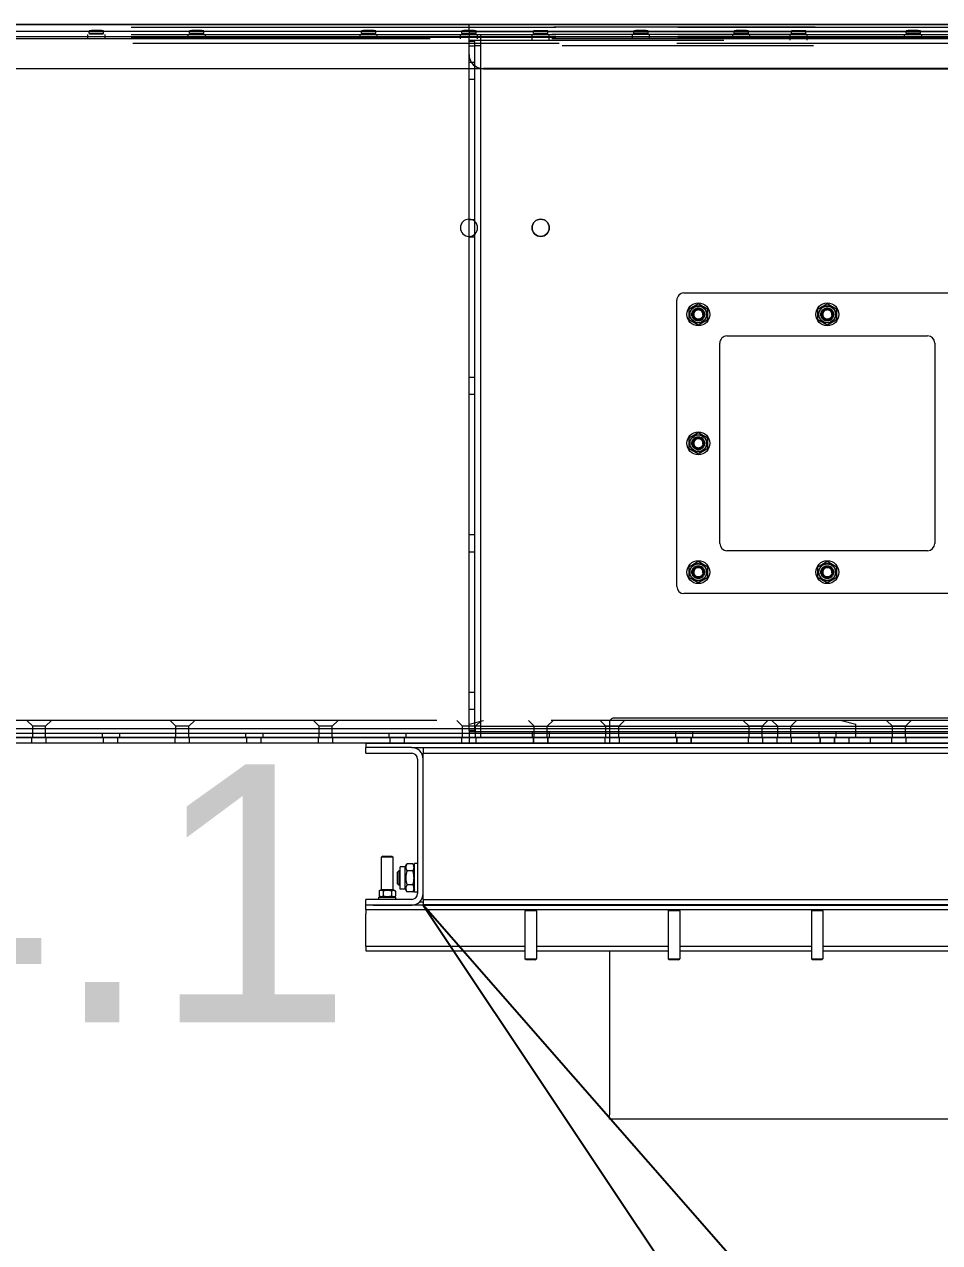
# Model space of a CAD drawing. Header units: millimetres. Extents: x 3220 to 226993, y 817 to 176024.
# Drawn here: x 88820 to 89458, y 42592 to 43443 of the extents above; entities that cross this region are included whole.
import ezdxf

# ---------------------------------------------------------------- set-up
doc = ezdxf.new("R2010")
doc.units = ezdxf.units.MM
doc.linetypes.add('DASHED', pattern=[15, 7, -8])
doc.layers.add('Gewinde(DIN)', color=160, linetype='Continuous', lineweight=25)
doc.layers.add('Repère', color=76, linetype='Continuous')
for name, color, linetype, lineweight, true_color in [('Sichtbare Kanten(DIN)', 7, 'Continuous', 50, 0x3f3f3f), ('Sichtbare tangentiale Kanten(DIN)', 7, 'Continuous', 50, 0x3f3f3f), ('Verdeckte Kanten(DIN)', 7, 'DASHED', 35, 0x3f3f3f), ('Verdeckte tangentiale Kanten(DIN)', 7, 'DASHED', 35, 0x3f3f3f)]:
    doc.layers.add(name, color=color, linetype=linetype, lineweight=lineweight, true_color=true_color)
doc.styles.get("Standard").update_dxf_attribs({"font": 'arial.ttf'})

# ---------------------------------------------------------------- blocks, each defined once
blk = doc.blocks.new('TKF 300 Motor F')
at = {"layer": 'Gewinde(DIN)', "color": 5, "lineweight": 0}
for centre in [(-590.01, 63), (-500.01, 63), (-590.01, -27), (-590.01, -117), (-500.01, -117)]:
    blk.add_arc(centre, 3.26, 350, 260, dxfattribs=at)
at = {"layer": 'Sichtbare Kanten(DIN)', "color": 5, "lineweight": 0}
for p, q in [((-750.01, 260.5), (-750.01, 265.54)), ((-750.01, 265.54), (-750.01, 265.54)), ((272.99, 265.54), (-750.01, 265.54)), ((-750.01, 260.5), (-750.01, 256.85)), ((-750.01, 244.58), (-750.01, 256.85)), ((-750.01, 244.58), (-750.01, 244.4)), ((-750.01, -227.5), (-750.01, 244.4)), ((-746.01, -227.5), (-746.01, 236.43)), ((244.99, 234.62), (-740.01, 234.62)), ((-740.01, 234.44), (244.99, 234.44)), ((-600.01, 78), (-400.01, 78)), ((-605.01, -127), (-605.01, 73)), ((-575.01, -97), (-575.01, 43)), ((-570.01, 48), (-430.01, 48)), ((-425.01, 43), (-425.01, -97)), ((-430.01, -102), (-570.01, -102)), ((-400.01, -132), (-600.01, -132)), ((-746.01, -227.5), (-750.01, -227.5)), ((-750.01, -227.5), (-750.01, -228.5)), ((-750.01, -228.5), (-750.01, -232.5)), ((249.99, -228.5), (-750.01, -228.5)), ((-742.01, -224.5), (-746.01, -224.5)), ((-742.01, -224.5), (-742.01, -228.5)), ((249.99, -232.5), (-750.01, -232.5)), ((-750.01, -232.5), (-750.01, -236.5)), ((249.99, -232.5), (-750.01, -232.5)), ((-750.01, -236.5), (249.99, -236.5))]:
    blk.add_line(p, q, dxfattribs=at)
for centre, radius in [((-700.01, 123.5), 6), ((-590.01, 63), 8), ((-590.01, 63), 5.8), ((-500.01, 63), 8), ((-500.01, 63), 5.8), ((-590.01, 63), 4), ((-590.01, 63), 4), ((-590.01, 63), 3.5), ((-500.01, 63), 4), ((-500.01, 63), 4), ((-500.01, 63), 3.5), ((-590.01, -27), 8), ((-590.01, -27), 5.8), ((-590.01, -27), 4), ((-590.01, -27), 4), ((-590.01, -27), 3.5), ((-590.01, -117), 8), ((-500.01, -117), 8), ((-590.01, -117), 5.8), ((-590.01, -117), 4), ((-590.01, -117), 4), ((-590.01, -117), 3.5), ((-500.01, -117), 5.8), ((-500.01, -117), 4), ((-500.01, -117), 4), ((-500.01, -117), 3.5)]:
    blk.add_circle(centre, radius, dxfattribs=at)
for centre, start, end in [((-600.01, 73), 90, 180), ((-570.01, 43), 90, 180), ((-430.01, 43), 0, 90), ((-570.01, -97), 180, 270), ((-430.01, -97), 270, 0), ((-600.01, -127), 180, 270)]:
    blk.add_arc(centre, 5, start, end, dxfattribs=at)
for centre in [(-700.01, 261.09), (-520.01, 261.09)]:
    blk.add_ellipse(centre, major_axis=(-5, 0), ratio=0.026186, dxfattribs=at)
for centre in [(-740.01, 244.58), (-740.01, 244.4)]:
    blk.add_ellipse(centre, major_axis=(-10, 0), ratio=0.996195, start_param=0, end_param=1.570796, dxfattribs=at)
for points in [[(-596.51, 66.76), (-593.26, 68.63), (-590.01, 70.51)], [(-590.01, 70.51), (-586.76, 68.63), (-583.51, 66.76)], [(-506.51, 66.76), (-503.26, 68.63), (-500.01, 70.51)], [(-500.01, 70.51), (-496.76, 68.63), (-493.51, 66.76)], [(-596.51, 59.25), (-596.51, 63), (-596.51, 66.76)], [(-583.51, 66.76), (-583.51, 63), (-583.51, 59.25)], [(-506.51, 59.25), (-506.51, 63), (-506.51, 66.76)], [(-493.51, 66.76), (-493.51, 63), (-493.51, 59.25)], [(-590.01, 55.5), (-593.26, 57.37), (-596.51, 59.25)], [(-583.51, 59.25), (-586.76, 57.37), (-590.01, 55.5)], [(-500.01, 55.5), (-503.26, 57.37), (-506.51, 59.25)], [(-493.51, 59.25), (-496.76, 57.37), (-500.01, 55.5)], [(-596.51, -23.24), (-593.26, -21.37), (-590.01, -19.49)], [(-596.51, -30.75), (-596.51, -27), (-596.51, -23.24)], [(-590.01, -19.49), (-586.76, -21.37), (-583.51, -23.24)], [(-583.51, -23.24), (-583.51, -27), (-583.51, -30.75)], [(-590.01, -34.5), (-593.26, -32.63), (-596.51, -30.75)], [(-583.51, -30.75), (-586.76, -32.63), (-590.01, -34.5)], [(-596.51, -113.24), (-593.26, -111.37), (-590.01, -109.49)], [(-590.01, -109.49), (-586.76, -111.37), (-583.51, -113.24)], [(-506.51, -113.24), (-503.26, -111.37), (-500.01, -109.49)], [(-500.01, -109.49), (-496.76, -111.37), (-493.51, -113.24)], [(-596.51, -120.75), (-596.51, -117), (-596.51, -113.24)], [(-583.51, -113.24), (-583.51, -117), (-583.51, -120.75)], [(-506.51, -120.75), (-506.51, -117), (-506.51, -113.24)], [(-493.51, -113.24), (-493.51, -117), (-493.51, -120.75)], [(-590.01, -124.5), (-593.26, -122.63), (-596.51, -120.75)], [(-583.51, -120.75), (-586.76, -122.63), (-590.01, -124.5)], [(-500.01, -124.5), (-503.26, -122.63), (-506.51, -120.75)], [(-493.51, -120.75), (-496.76, -122.63), (-500.01, -124.5)]]:
    blk.add_rational_spline(points, [1, 1.15470053838, 1], degree=2, dxfattribs=at)
at = {"layer": 'Sichtbare tangentiale Kanten(DIN)', "color": 5, "lineweight": 0}
for p, q in [((-750.01, 265.54), (272.99, 265.54)), ((-750.01, 260.5), (246.99, 260.5)), ((-750.01, 256.85), (246.99, 256.85)), ((-742.01, 234.64), (-742.01, -224.5)), ((-740.01, 234.44), (-740.01, 234.62)), ((-742.01, -224.5), (-265.01, -224.5))]:
    blk.add_line(p, q, dxfattribs=at)
at = {"layer": 'Verdeckte Kanten(DIN)', "color": 5, "lineweight": 0, "ltscale": 26.048429}
blk.add_line((272.99, 263.54), (-750.01, 263.54), dxfattribs=at)
at = {"layer": 'Verdeckte Kanten(DIN)', "color": 5, "lineweight": 0, "ltscale": 0.761779}
for p, q in [((-742.01, 258.5), (-742.01, 254.5)), ((-706.01, 254.5), (-706.01, 258.5)), ((-694.01, 254.5), (-694.01, 258.5)), ((-526.01, 254.5), (-526.01, 258.5)), ((-514.01, 254.5), (-514.01, 258.5)), ((-746.01, 253.5), (-750.01, 253.5)), ((-750.01, 250.5), (-746.01, 250.5)), ((-746.01, 239), (-750.01, 239)), ((-746.01, 227), (-750.01, 227)), ((-746.01, 129), (-750.01, 129)), ((-746.01, 117), (-750.01, 117)), ((-746.01, 19), (-750.01, 19)), ((-746.01, 7), (-750.01, 7)), ((-746.01, -91), (-750.01, -91)), ((-746.01, -103), (-750.01, -103)), ((-746.01, -201), (-750.01, -201)), ((-746.01, -213), (-750.01, -213)), ((-746.01, -224.5), (-750.01, -224.5)), ((-742.01, -228.5), (-742.01, -232.5)), ((-706.01, -228.5), (-706.01, -232.5)), ((-694.01, -228.5), (-694.01, -232.5)), ((-606.01, -228.5), (-606.01, -232.5)), ((-594.01, -228.5), (-594.01, -232.5)), ((-506.01, -228.5), (-506.01, -232.5)), ((-494.01, -228.5), (-494.01, -232.5)), ((-705.01, -232.5), (-705.01, -236.5)), ((-695.01, -232.5), (-695.01, -236.5)), ((-605.01, -232.5), (-605.01, -236.5)), ((-595.01, -232.5), (-595.01, -236.5)), ((-535.01, -236.5), (-535.01, -232.5)), ((-525.01, -236.5), (-525.01, -232.5)), ((-505.01, -232.5), (-505.01, -236.5)), ((-495.01, -232.5), (-495.01, -236.5)), ((-485.01, -232.5), (-485.01, -236.5)), ((-470.01, -232.5), (-470.01, -236.5))]:
    blk.add_line(p, q, dxfattribs=at)
at = {"layer": 'Verdeckte Kanten(DIN)', "color": 5, "lineweight": 0, "ltscale": 0.38097}
for p, q in [((-705.01, 259.09), (-705.01, 261.09)), ((-695.01, 259.09), (-695.01, 261.09)), ((-525.01, 259.09), (-525.01, 261.09)), ((-515.01, 259.09), (-515.01, 261.09))]:
    blk.add_line(p, q, dxfattribs=at)
at = {"layer": 'Verdeckte Kanten(DIN)', "color": 5, "lineweight": 0, "ltscale": 25.386398}
blk.add_line((-750.01, 254.5), (246.99, 254.5), dxfattribs=at)
at = {"layer": 'Verdeckte Kanten(DIN)', "color": 5, "lineweight": 0, "ltscale": 3.25123}
blk.add_line((-746.01, 236.43), (-746.01, 253.5), dxfattribs=at)
at = {"layer": 'Verdeckte Kanten(DIN)', "color": 5, "lineweight": 0, "ltscale": 1.196656}
for p, q in [((-742.01, 250.5), (-746.01, 250.5)), ((-742.01, 254.5), (-742.01, 250.5))]:
    blk.add_line(p, q, dxfattribs=at)
at = {"layer": 'Verdeckte Kanten(DIN)', "color": 5, "lineweight": 0, "ltscale": 1.971787}
for p, q in [((-750.01, -223.18), (-740.01, -220.5)), ((-490.01, -220.5), (-480.01, -223.18))]:
    blk.add_line(p, q, dxfattribs=at)
at = {"layer": 'Verdeckte Kanten(DIN)', "color": 5, "lineweight": 0, "ltscale": 24.189648}
blk.add_line((-490.01, -220.5), (-740.01, -220.5), dxfattribs=at)
at = {"layer": 'Verdeckte Kanten(DIN)', "color": 5, "lineweight": 0, "ltscale": 1.104296}
for p, q in [((-704.51, -224.6), (-708.61, -220.5)), ((-695.51, -224.6), (-691.41, -220.5)), ((-534.51, -224.6), (-538.61, -220.5)), ((-525.51, -224.6), (-521.41, -220.5))]:
    blk.add_line(p, q, dxfattribs=at)
at = {"layer": 'Verdeckte Kanten(DIN)', "color": 5, "lineweight": 0, "ltscale": 2.692601}
for p, q in [((-704.51, -224.6), (-695.51, -224.6)), ((-534.51, -224.6), (-525.51, -224.6))]:
    blk.add_line(p, q, dxfattribs=at)
at = {"layer": 'Verdeckte Kanten(DIN)', "color": 5, "lineweight": 0, "ltscale": 1.50461}
for p, q in [((-704.51, -232.5), (-704.51, -224.6)), ((-695.51, -232.5), (-695.51, -224.6)), ((-534.51, -232.5), (-534.51, -224.6)), ((-525.51, -232.5), (-525.51, -224.6))]:
    blk.add_line(p, q, dxfattribs=at)
at = {"layer": 'Verdeckte Kanten(DIN)', "color": 5, "lineweight": 0, "ltscale": 1.775174}
blk.add_line((-480.01, -232.5), (-480.01, -223.18), dxfattribs=at)
at = {"layer": 'Verdeckte Kanten(DIN)', "color": 5, "lineweight": 0, "ltscale": 7.180437}
for centre in [(-590.01, 63), (-500.01, 63), (-590.01, -27), (-590.01, -117), (-500.01, -117)]:
    blk.add_circle(centre, 6, dxfattribs=at)
at = {"layer": 'Verdeckte Kanten(DIN)', "color": 5, "lineweight": 0, "ltscale": 5.385303}
for centre in [(-590.01, 63), (-500.01, 63), (-590.01, -27), (-590.01, -117), (-500.01, -117)]:
    blk.add_circle(centre, 4.5, dxfattribs=at)
at = {"layer": 'Verdeckte Kanten(DIN)', "color": 5, "lineweight": 0, "ltscale": 5.026276}
for centre in [(-590.01, 63), (-500.01, 63), (-590.01, -27), (-590.01, -117), (-500.01, -117)]:
    blk.add_circle(centre, 4.2, dxfattribs=at)
at = {"layer": 'Verdeckte Kanten(DIN)', "color": 5, "lineweight": 0, "ltscale": 3.977319}
for centre in [(-590.01, 63), (-500.01, 63), (-590.01, -27), (-590.01, -117), (-500.01, -117)]:
    blk.add_circle(centre, 3.32, dxfattribs=at)
at = {"layer": 'Verdeckte Kanten(DIN)', "color": 5, "lineweight": 0, "ltscale": 0.001099}
blk.add_arc((-590.01, -27), 3.26, 349.88926, 350, dxfattribs=at)
at = {"layer": 'Verdeckte Kanten(DIN)', "color": 5, "lineweight": 0, "ltscale": 0.000568857}
for centre in [(-590.01, -117), (-500.01, -117)]:
    blk.add_arc(centre, 3.26, 349.93821, 350, dxfattribs=at)
at = {"layer": 'Verdeckte Kanten(DIN)', "color": 5, "lineweight": 0, "ltscale": 5.984706}
for centre in [(-700.01, 259.09), (-520.01, 259.09)]:
    blk.add_ellipse(centre, major_axis=(5, 0), ratio=0.026186, dxfattribs=at)
at = {"layer": 'Verdeckte tangentiale Kanten(DIN)', "color": 5, "lineweight": 0, "ltscale": 26.048429}
blk.add_line((272.99, 263.54), (-750.01, 263.54), dxfattribs=at)
at = {"layer": 'Verdeckte tangentiale Kanten(DIN)', "color": 5, "lineweight": 0, "ltscale": 25.386398}
for p, q in [((246.99, 258.5), (-750.01, 258.5)), ((246.99, 256.68), (-750.01, 256.68))]:
    blk.add_line(p, q, dxfattribs=at)
at = {"layer": 'Verdeckte tangentiale Kanten(DIN)', "color": 5, "lineweight": 0, "ltscale": 3.020975}
blk.add_line((-742.01, 250.5), (-742.01, 234.64), dxfattribs=at)
at = {"layer": 'Verdeckte tangentiale Kanten(DIN)', "color": 5, "lineweight": 0, "ltscale": 25.055382}
blk.add_line((241.99, 250.5), (-742.01, 250.5), dxfattribs=at)
blk = doc.blocks.new('TKF 300 2000 F')
at = {"layer": 'Sichtbare Kanten(DIN)', "color": 5, "lineweight": 0}
for p, q in [((-1, 502.03), (-1999, 502.03)), ((-11, 471.11), (-1989, 471.11)), ((-1989, 470.94), (-11, 470.94)), ((0, 7), (-2000, 7)), ((-2000, 4), (0, 4)), ((0, 4), (-2000, 4)), ((-2000, 0), (0, 0))]:
    blk.add_line(p, q, dxfattribs=at)
blk.add_circle((-1000, 360), 6, dxfattribs=at)
for centre in [(-1190, 497.58), (-1000, 497.58), (-810, 497.58)]:
    blk.add_ellipse(centre, major_axis=(-5, 0), ratio=0.026186, dxfattribs=at)
at = {"layer": 'Sichtbare tangentiale Kanten(DIN)', "color": 5, "lineweight": 0}
for p, q in [((-1999, 502.03), (-1, 502.03)), ((-1999, 497), (-1, 497)), ((-1999, 493.35), (-1, 493.35)), ((-1994, 10), (-6, 10))]:
    blk.add_line(p, q, dxfattribs=at)
at = {"layer": 'Verdeckte Kanten(DIN)', "color": 5, "lineweight": 0, "ltscale": 25.437323}
for p, q in [((-1, 500.03), (-1999, 500.03)), ((-1999, 492), (-1, 492))]:
    blk.add_line(p, q, dxfattribs=at)
at = {"layer": 'Verdeckte Kanten(DIN)', "color": 5, "lineweight": 0, "ltscale": 0.571309}
for p, q in [((-1196, 492), (-1196, 495)), ((-1184, 492), (-1184, 495)), ((-1006, 492), (-1006, 495)), ((-994, 492), (-994, 495)), ((-816, 492), (-816, 495)), ((-804, 492), (-804, 495)), ((-1256, 7), (-1256, 4)), ((-1244, 7), (-1244, 4)), ((-1156, 7), (-1156, 4)), ((-1144, 7), (-1144, 4)), ((-1056, 7), (-1056, 4)), ((-1044, 7), (-1044, 4)), ((-956, 7), (-956, 4)), ((-944, 7), (-944, 4)), ((-856, 7), (-856, 4)), ((-844, 7), (-844, 4)), ((-756, 7), (-756, 4)), ((-744, 7), (-744, 4))]:
    blk.add_line(p, q, dxfattribs=at)
at = {"layer": 'Verdeckte Kanten(DIN)', "color": 5, "lineweight": 0, "ltscale": 0.38097}
for p, q in [((-1195, 495.58), (-1195, 497.58)), ((-1185, 495.58), (-1185, 497.58)), ((-1005, 495.58), (-1005, 497.58)), ((-995, 495.58), (-995, 497.58)), ((-815, 495.58), (-815, 497.58)), ((-805, 495.58), (-805, 497.58))]:
    blk.add_line(p, q, dxfattribs=at)
at = {"layer": 'Verdeckte Kanten(DIN)', "color": 5, "lineweight": 0, "ltscale": 25.208158}
blk.add_line((-1990, 16), (-10, 16), dxfattribs=at)
at = {"layer": 'Verdeckte Kanten(DIN)', "color": 5, "lineweight": 0, "ltscale": 1.104296}
for p, q in [((-1304.5, 11.9), (-1308.6, 16)), ((-1295.5, 11.9), (-1291.4, 16)), ((-1104.5, 11.9), (-1108.6, 16)), ((-1095.5, 11.9), (-1091.4, 16)), ((-904.5, 11.9), (-908.6, 16)), ((-895.5, 11.9), (-891.4, 16)), ((-704.5, 11.9), (-708.6, 16)), ((-695.5, 11.9), (-691.4, 16))]:
    blk.add_line(p, q, dxfattribs=at)
at = {"layer": 'Verdeckte Kanten(DIN)', "color": 5, "lineweight": 0, "ltscale": 2.692601}
for p, q in [((-1304.5, 11.9), (-1295.5, 11.9)), ((-1104.5, 11.9), (-1095.5, 11.9)), ((-904.5, 11.9), (-895.5, 11.9)), ((-704.5, 11.9), (-695.5, 11.9))]:
    blk.add_line(p, q, dxfattribs=at)
at = {"layer": 'Verdeckte Kanten(DIN)', "color": 5, "lineweight": 0, "ltscale": 1.50461}
for p, q in [((-1304.5, 4), (-1304.5, 11.9)), ((-1295.5, 4), (-1295.5, 11.9)), ((-1104.5, 4), (-1104.5, 11.9)), ((-1095.5, 4), (-1095.5, 11.9)), ((-904.5, 4), (-904.5, 11.9)), ((-895.5, 4), (-895.5, 11.9)), ((-704.5, 4), (-704.5, 11.9)), ((-695.5, 4), (-695.5, 11.9))]:
    blk.add_line(p, q, dxfattribs=at)
at = {"layer": 'Verdeckte Kanten(DIN)', "color": 5, "lineweight": 0, "ltscale": 0.761779}
for p, q in [((-1305, 0), (-1305, 4)), ((-1295, 0), (-1295, 4)), ((-1255, 0), (-1255, 4)), ((-1245, 0), (-1245, 4)), ((-1155, 0), (-1155, 4)), ((-1145, 0), (-1145, 4)), ((-1105, 0), (-1105, 4)), ((-1095, 0), (-1095, 4)), ((-1055, 0), (-1055, 4)), ((-1045, 0), (-1045, 4)), ((-955, 0), (-955, 4)), ((-945, 0), (-945, 4)), ((-905, 0), (-905, 4)), ((-895, 0), (-895, 4)), ((-855, 0), (-855, 4)), ((-845, 0), (-845, 4)), ((-755, 0), (-755, 4)), ((-745, 0), (-745, 4)), ((-705, 0), (-705, 4)), ((-695, 0), (-695, 4))]:
    blk.add_line(p, q, dxfattribs=at)
at = {"layer": 'Verdeckte Kanten(DIN)', "color": 5, "lineweight": 0, "ltscale": 5.984706}
for centre in [(-1190, 495.58), (-1000, 495.58), (-810, 495.58)]:
    blk.add_ellipse(centre, major_axis=(5, 0), ratio=0.026186, dxfattribs=at)
at = {"layer": 'Verdeckte tangentiale Kanten(DIN)', "color": 5, "lineweight": 0, "ltscale": 25.437323}
for p, q in [((-1, 500.03), (-1999, 500.03)), ((-1, 495), (-1999, 495)), ((-1, 493.17), (-1999, 493.17))]:
    blk.add_line(p, q, dxfattribs=at)
at = {"layer": 'Verdeckte tangentiale Kanten(DIN)', "color": 5, "lineweight": 0, "ltscale": 25.310009}
blk.add_line((-6, 489), (-1994, 489), dxfattribs=at)
blk = doc.blocks.new('175')
at = {"xscale": -1}
blk.add_blockref('TKF 300 Motor F', (-12772.01, -265.54), dxfattribs=at)
blk.add_blockref('TKF 300 2000 F', (-11022, -502.03))
blk = doc.blocks.new('174')
at = {"layer": 'Sichtbare Kanten(DIN)', "color": 30, "lineweight": 0}
for p, q in [((-11023, 0), (-13021, 0)), ((-11033, -30.92), (-13011, -30.92)), ((-13011, -31.1), (-11033, -31.1)), ((-11022, -495.03), (-13022, -495.03)), ((-13022, -498.03), (-11022, -498.03)), ((-11022, -498.03), (-13022, -498.03)), ((-13022, -502.03), (-11022, -502.03))]:
    blk.add_line(p, q, dxfattribs=at)
blk.add_circle((-11572, -142.03), 6, dxfattribs=at)
for centre in [(-11832, -4.45), (-11642, -4.45), (-11452, -4.45), (-11262, -4.45)]:
    blk.add_ellipse(centre, major_axis=(-5, 0), ratio=0.026186, dxfattribs=at)
at = {"layer": 'Sichtbare tangentiale Kanten(DIN)', "color": 30, "lineweight": 0}
for p, q in [((-13021, 0), (-11023, 0)), ((-13021, -5.03), (-11023, -5.03)), ((-13021, -8.68), (-11023, -8.68)), ((-13016, -492.03), (-11028, -492.03))]:
    blk.add_line(p, q, dxfattribs=at)
at = {"layer": 'Verdeckte Kanten(DIN)', "color": 30, "lineweight": 0, "ltscale": 25.437323}
for p, q in [((-11023, -2), (-13021, -2)), ((-13021, -10.03), (-11023, -10.03))]:
    blk.add_line(p, q, dxfattribs=at)
at = {"layer": 'Verdeckte Kanten(DIN)', "color": 30, "lineweight": 0, "ltscale": 0.571309}
for p, q in [((-11838, -10.03), (-11838, -7.03)), ((-11826, -10.03), (-11826, -7.03)), ((-11648, -10.03), (-11648, -7.03)), ((-11636, -10.03), (-11636, -7.03)), ((-11458, -10.03), (-11458, -7.03)), ((-11446, -10.03), (-11446, -7.03)), ((-11268, -10.03), (-11268, -7.03)), ((-11256, -10.03), (-11256, -7.03)), ((-11778, -495.03), (-11778, -498.03)), ((-11766, -495.03), (-11766, -498.03)), ((-11678, -495.03), (-11678, -498.03)), ((-11666, -495.03), (-11666, -498.03)), ((-11578, -495.03), (-11578, -498.03)), ((-11566, -495.03), (-11566, -498.03)), ((-11478, -495.03), (-11478, -498.03)), ((-11466, -495.03), (-11466, -498.03)), ((-11378, -495.03), (-11378, -498.03)), ((-11366, -495.03), (-11366, -498.03)), ((-11278, -495.03), (-11278, -498.03)), ((-11266, -495.03), (-11266, -498.03))]:
    blk.add_line(p, q, dxfattribs=at)
at = {"layer": 'Verdeckte Kanten(DIN)', "color": 30, "lineweight": 0, "ltscale": 0.38097}
for p, q in [((-11837, -6.45), (-11837, -4.45)), ((-11827, -6.45), (-11827, -4.45)), ((-11647, -6.45), (-11647, -4.45)), ((-11637, -6.45), (-11637, -4.45)), ((-11457, -6.45), (-11457, -4.45)), ((-11447, -6.45), (-11447, -4.45)), ((-11267, -6.45), (-11267, -4.45)), ((-11257, -6.45), (-11257, -4.45))]:
    blk.add_line(p, q, dxfattribs=at)
at = {"layer": 'Verdeckte Kanten(DIN)', "color": 30, "lineweight": 0, "ltscale": 25.208158}
blk.add_line((-13012, -486.03), (-11032, -486.03), dxfattribs=at)
at = {"layer": 'Verdeckte Kanten(DIN)', "color": 30, "lineweight": 0, "ltscale": 1.104296}
for p, q in [((-11726.5, -490.13), (-11730.6, -486.03)), ((-11717.5, -490.13), (-11713.4, -486.03)), ((-11526.5, -490.13), (-11530.6, -486.03)), ((-11517.5, -490.13), (-11513.4, -486.03)), ((-11326.5, -490.13), (-11330.6, -486.03)), ((-11317.5, -490.13), (-11313.4, -486.03))]:
    blk.add_line(p, q, dxfattribs=at)
at = {"layer": 'Verdeckte Kanten(DIN)', "color": 30, "lineweight": 0, "ltscale": 2.692601}
for p, q in [((-11726.5, -490.13), (-11717.5, -490.13)), ((-11526.5, -490.13), (-11517.5, -490.13)), ((-11326.5, -490.13), (-11317.5, -490.13))]:
    blk.add_line(p, q, dxfattribs=at)
at = {"layer": 'Verdeckte Kanten(DIN)', "color": 30, "lineweight": 0, "ltscale": 1.50461}
for p, q in [((-11726.5, -498.03), (-11726.5, -490.13)), ((-11717.5, -498.03), (-11717.5, -490.13)), ((-11526.5, -498.03), (-11526.5, -490.13)), ((-11517.5, -498.03), (-11517.5, -490.13)), ((-11326.5, -498.03), (-11326.5, -490.13)), ((-11317.5, -498.03), (-11317.5, -490.13))]:
    blk.add_line(p, q, dxfattribs=at)
at = {"layer": 'Verdeckte Kanten(DIN)', "color": 30, "lineweight": 0, "ltscale": 0.761779}
for p, q in [((-11777, -502.03), (-11777, -498.03)), ((-11767, -502.03), (-11767, -498.03)), ((-11727, -502.03), (-11727, -498.03)), ((-11717, -502.03), (-11717, -498.03)), ((-11677, -502.03), (-11677, -498.03)), ((-11667, -502.03), (-11667, -498.03)), ((-11577, -502.03), (-11577, -498.03)), ((-11567, -502.03), (-11567, -498.03)), ((-11527, -502.03), (-11527, -498.03)), ((-11517, -502.03), (-11517, -498.03)), ((-11477, -502.03), (-11477, -498.03)), ((-11467, -502.03), (-11467, -498.03)), ((-11377, -502.03), (-11377, -498.03)), ((-11367, -502.03), (-11367, -498.03)), ((-11327, -502.03), (-11327, -498.03)), ((-11317, -502.03), (-11317, -498.03)), ((-11277, -502.03), (-11277, -498.03)), ((-11267, -502.03), (-11267, -498.03))]:
    blk.add_line(p, q, dxfattribs=at)
at = {"layer": 'Verdeckte Kanten(DIN)', "color": 30, "lineweight": 0, "ltscale": 5.984706}
for centre in [(-11832, -6.45), (-11642, -6.45), (-11452, -6.45), (-11262, -6.45)]:
    blk.add_ellipse(centre, major_axis=(5, 0), ratio=0.026186, dxfattribs=at)
at = {"layer": 'Verdeckte tangentiale Kanten(DIN)', "color": 30, "lineweight": 0, "ltscale": 25.437323}
for p, q in [((-11023, -2), (-13021, -2)), ((-11023, -7.03), (-13021, -7.03)), ((-11023, -8.86), (-13021, -8.86))]:
    blk.add_line(p, q, dxfattribs=at)
at = {"layer": 'Verdeckte tangentiale Kanten(DIN)', "color": 30, "lineweight": 0, "ltscale": 25.310009}
blk.add_line((-11028, -13.03), (-13016, -13.03), dxfattribs=at)
blk = doc.blocks.new('300x650 for TKF 300 R')
at = {"layer": 'Sichtbare Kanten(DIN)', "color": 6, "lineweight": 0}
for p, q in [((-365, 146.5), (195, 146.5)), ((-365, 146.5), (-365, 143.5)), ((195, 146.5), (195, 143.5)), ((-365, 29), (-365, 143.5)), ((195, 29), (195, 143.5)), ((-253.23, 35.23), (-254, 34.47)), ((-246, 34.47), (-254, 34.47)), ((-254, 1), (-254, 34.47)), ((-253.23, 35.23), (-246.77, 35.23)), ((-246.77, 35.23), (-246, 34.47)), ((-246, 1), (-246, 34.47)), ((-153.23, 35.23), (-154, 34.47)), ((-146, 34.47), (-154, 34.47)), ((-154, 1), (-154, 34.47)), ((-153.23, 35.23), (-146.77, 35.23)), ((-146.77, 35.23), (-146, 34.47)), ((-146, 1), (-146, 34.47)), ((-53.23, 35.23), (-54, 34.47)), ((-46, 34.47), (-54, 34.47)), ((-54, 1), (-54, 34.47)), ((-53.23, 35.23), (-46.77, 35.23)), ((-46.77, 35.23), (-46, 34.47)), ((-46, 1), (-46, 34.47)), ((46.77, 35.23), (46, 34.47)), ((54, 34.47), (46, 34.47)), ((46, 1), (46, 34.47)), ((46.77, 35.23), (53.23, 35.23)), ((53.23, 35.23), (54, 34.47)), ((54, 1), (54, 34.47)), ((146.77, 35.23), (146, 34.47)), ((154, 34.47), (146, 34.47)), ((146, 1), (146, 34.47)), ((146.77, 35.23), (153.23, 35.23)), ((153.23, 35.23), (154, 34.47)), ((154, 1), (154, 34.47)), ((246.77, 35.23), (246, 34.47)), ((254, 34.47), (246, 34.47)), ((246, 1), (246, 34.47)), ((246.77, 35.23), (253.23, 35.23)), ((253.23, 35.23), (254, 34.47)), ((254, 1), (254, 34.47)), ((-365, 26), (-365, 29)), ((-254, 29), (-365, 29)), ((-365, 3), (-365, 26)), ((-365, 26), (-254, 26)), ((-154, 29), (-246, 29)), ((-246, 26), (-154, 26)), ((-54, 29), (-146, 29)), ((-146, 26), (-54, 26)), ((46, 29), (-46, 29)), ((-46, 26), (46, 26)), ((146, 29), (54, 29)), ((54, 26), (146, 26)), ((246, 29), (154, 29)), ((154, 26), (246, 26)), ((365, 29), (254, 29)), ((254, 26), (365, 26)), ((365, 26), (365, 29)), ((365, 26), (365, 3)), ((-365, 0), (-365, 3)), ((-365, 0), (-365, -3)), ((365, 0), (-365, 0)), ((-254, 1), (-246, 1)), ((-253.23, 0.23), (-254, 1)), ((-246.77, 0.23), (-253.23, 0.23)), ((-246.77, 0.23), (-246, 1)), ((-154, 1), (-146, 1)), ((-153.23, 0.23), (-154, 1)), ((-146.77, 0.23), (-153.23, 0.23)), ((-146.77, 0.23), (-146, 1)), ((-54, 1), (-46, 1)), ((-53.23, 0.23), (-54, 1)), ((-46.77, 0.23), (-53.23, 0.23)), ((-46.77, 0.23), (-46, 1)), ((46, 1), (54, 1)), ((46.77, 0.23), (46, 1)), ((53.23, 0.23), (46.77, 0.23)), ((53.23, 0.23), (54, 1)), ((146, 1), (154, 1)), ((146.77, 0.23), (146, 1)), ((153.23, 0.23), (146.77, 0.23)), ((153.23, 0.23), (154, 1)), ((246, 1), (254, 1)), ((246.77, 0.23), (246, 1)), ((253.23, 0.23), (246.77, 0.23)), ((253.23, 0.23), (254, 1)), ((365, 0), (365, 3)), ((365, 0), (365, -3)), ((-365, -3), (-365, -7)), ((-365, -3), (365, -3)), ((-360, -7), (-365, -7)), ((-365, -109), (-365, -7)), ((-360, -3), (-333, -3)), ((-333, -7), (-360, -7)), ((-354, -7), (-354, -36.47)), ((-346, -7), (-346, -36.47)), ((-327.71, -5), (-325, -5)), ((-325, -7), (-325, -3)), ((325, -3), (-325, -3)), ((325, -7), (-325, -7)), ((-325, -7), (-325, -11)), ((325, -7), (325, -3)), ((325, -5), (327.71, -5)), ((325, -7), (325, -11)), ((360, -3), (333, -3)), ((333, -7), (360, -7)), ((344, -7), (344, -8.6)), ((356, -7), (356, -8.6)), ((360, -7), (365, -7)), ((365, -3), (365, -7)), ((-343, -17.91), (-342.08, -16.99)), ((-342.08, -16.99), (-342.08, -26.99)), ((-341, -16.99), (-342.08, -16.99)), ((-341, -29.79), (-341, -14.19)), ((-337.5, -14.19), (-341, -14.19)), ((-337.5, -14.19), (-336.34, -12.17)), ((-337.5, -29.79), (-337.5, -14.19)), ((-332.16, -12.17), (-336.34, -12.17)), ((-331, -14.19), (-332.16, -12.17)), ((-331, -31.99), (-331, -11.99)), ((-329, -11.99), (-331, -11.99)), ((-329, -105), (-329, -11)), ((-325, -11), (-325, -105)), ((325, -11), (325, -105)), ((329, -105), (329, -11)), ((329, -11.99), (331, -11.99)), ((331, -11.99), (331, -31.99)), ((331, -14.19), (332.16, -12.17)), ((332.16, -12.17), (336.34, -12.17)), ((337.5, -14.19), (336.34, -12.17)), ((337.5, -14.19), (337.5, -29.79)), ((337.5, -14.19), (341, -14.19)), ((341, -14.19), (341, -29.79)), ((341, -16.99), (342.08, -16.99)), ((342.08, -26.99), (342.08, -16.99)), ((343, -17.91), (342.08, -16.99)), ((356, -8.6), (344, -8.6)), ((345.6, -8.6), (344.23, -9.39)), ((344.23, -12.81), (344.23, -9.39)), ((345.6, -13.6), (344.23, -12.81)), ((345.6, -13.6), (354.4, -13.6)), ((346, -13.6), (346, -36.47)), ((347.11, -12.81), (347.11, -9.39)), ((352.89, -12.81), (352.89, -9.39)), ((354, -13.6), (354, -36.47)), ((354.4, -8.6), (355.77, -9.39)), ((354.4, -13.6), (355.77, -12.81)), ((355.77, -12.81), (355.77, -9.39)), ((-343, -26.07), (-343, -17.91)), ((-332.16, -17.08), (-336.34, -17.08)), ((332.16, -17.08), (336.34, -17.08)), ((343, -17.91), (343, -26.07)), ((-343, -26.07), (-342.08, -26.99)), ((-341, -26.99), (-342.08, -26.99)), ((-337.5, -29.79), (-341, -29.79)), ((-337.5, -29.79), (-336.34, -31.8)), ((-332.16, -26.9), (-336.34, -26.9)), ((-332.16, -31.8), (-336.34, -31.8)), ((-331, -29.79), (-332.16, -31.8)), ((-329, -31.99), (-331, -31.99)), ((329, -31.99), (331, -31.99)), ((331, -29.79), (332.16, -31.8)), ((332.16, -26.9), (336.34, -26.9)), ((332.16, -31.8), (336.34, -31.8)), ((337.5, -29.79), (336.34, -31.8)), ((337.5, -29.79), (341, -29.79)), ((341, -26.99), (342.08, -26.99)), ((343, -26.07), (342.08, -26.99)), ((-354, -36.47), (-346, -36.47)), ((-353.23, -37.23), (-354, -36.47)), ((-346.77, -37.23), (-353.23, -37.23)), ((-346.77, -37.23), (-346, -36.47)), ((-330.5, -36), (-330.5, -50.49)), ((-329, -36), (-330.5, -36)), ((346, -36.47), (354, -36.47)), ((346.77, -37.23), (346, -36.47)), ((353.23, -37.23), (346.77, -37.23)), ((353.23, -37.23), (354, -36.47)), ((-344.4, -51.5), (-344.11, -50.99)), ((-339.7, -50.57), (-343.82, -50.57)), ((-339.7, -50.57), (-339.7, -53.38)), ((-339.1, -66), (-339.1, -50)), ((-337.5, -50), (-339.1, -50)), ((-337.5, -49.5), (-337.5, -44.5)), ((-335.5, -44.5), (-337.5, -44.5)), ((-337.5, -49.5), (-337.5, -66.5)), ((-335.5, -44.5), (-335.5, -49.5)), ((-335.5, -49.5), (-335.5, -66.5)), ((-335.5, -52.35), (-334.43, -50.49)), ((-334.5, -49.5), (-334.15, -48.19)), ((-334.5, -50.62), (-334.5, -49.5)), ((-330.07, -50.49), (-334.43, -50.49)), ((-334.15, -48.19), (-330.85, -48.19)), ((-330.5, -49.5), (-330.85, -48.19)), ((-329, -52.35), (-330.07, -50.49)), ((-361.5, -52.7), (-361.5, -63.3)), ((-360.5, -52.7), (-361.5, -52.7)), ((-360.5, -52.61), (-359.89, -52)), ((-360.5, -52.61), (-360.5, -63.39)), ((-359.89, -52), (-359.89, -64)), ((-356.61, -52), (-359.89, -52)), ((-356.61, -52), (-356.61, -64)), ((-356, -52.61), (-356.61, -52)), ((-356, -52.61), (-356, -63.39)), ((-351.75, -52.75), (-356, -52.75)), ((-348.5, -52.75), (-349.25, -52.75)), ((-348.5, -52.75), (-347.75, -52)), ((-348.5, -52.75), (-348.5, -63.25)), ((-347.75, -52), (-347.75, -64)), ((-344.4, -52), (-347.75, -52)), ((-344.4, -51.5), (-344.4, -51.97)), ((-344.4, -51.97), (-344.4, -57.09)), ((-344.4, -57.09), (-344.4, -63.12)), ((-339.7, -53.38), (-343.82, -53.38)), ((-339.1, -52), (-339.7, -52)), ((-339.7, -52.3), (-339.1, -52.3)), ((-339.7, -53.38), (-339.7, -60.81)), ((-335.3, -52), (-335.5, -52)), ((-330.07, -54.25), (-334.43, -54.25)), ((-360.5, -63.3), (-361.5, -63.3)), ((-360.5, -63.39), (-359.89, -64)), ((-356.61, -64), (-359.89, -64)), ((-356, -63.39), (-356.61, -64)), ((-351.75, -63.25), (-356, -63.25)), ((-348.5, -63.25), (-349.25, -63.25)), ((-348.5, -63.25), (-347.75, -64)), ((-344.4, -64), (-347.75, -64)), ((-344.4, -63.12), (-344.4, -64.5)), ((-344.4, -64.5), (-344.11, -65.01)), ((-339.7, -60.81), (-343.82, -60.81)), ((-339.7, -65.43), (-343.82, -65.43)), ((-339.7, -60.81), (-339.7, -65.43)), ((-339.7, -63.7), (-339.1, -63.7)), ((-339.1, -64), (-339.7, -64)), ((-337.5, -66), (-339.1, -66)), ((-337.5, -71.5), (-337.5, -66.5)), ((-335.5, -63.65), (-334.43, -65.51)), ((-335.3, -64), (-335.5, -64)), ((-335.5, -66.5), (-335.5, -71.5)), ((-334.5, -66.5), (-334.5, -65.38)), ((-334.5, -66.5), (-334.15, -67.81)), ((-330.07, -61.75), (-334.43, -61.75)), ((-330.07, -65.51), (-334.43, -65.51)), ((-334.15, -67.81), (-330.85, -67.81)), ((-330.5, -66.5), (-330.85, -67.81)), ((-330.5, -65.51), (-330.5, -80)), ((-329, -63.65), (-330.07, -65.51)), ((-337.5, -71.5), (-335.5, -71.5)), ((-329, -80), (-330.5, -80)), ((-365, -109), (-360, -109)), ((-365, -109), (-365, -113)), ((-360, -109), (-333, -109)), ((-325, -109), (-325, -105)), ((-325, -113), (-325, -109)), ((325, -109), (-325, -109)), ((325, -105), (325, -109)), ((325, -113), (325, -109)), ((360, -109), (333, -109)), ((365, -109), (360, -109)), ((365, -109), (365, -113)), ((-360, -113), (-365, -113)), ((-365, -113), (-365, -116)), ((-360, -116), (-365, -116)), ((-365, -130.5), (-365, -116)), ((-333, -113), (-360, -113)), ((360, -116), (-360, -116)), ((-325, -113), (-333, -113)), ((325, -113), (-325, -113)), ((195, -130.5), (195, -116)), ((333, -113), (325, -113)), ((333, -113), (360, -113)), ((360, -113), (365, -113)), ((365, -116), (360, -116)), ((365, -116), (365, -113)), ((-362, -133.5), (192, -133.5))]:
    blk.add_line(p, q, dxfattribs=at)
for centre, radius, start, end in [((-333, -11), 8, 0, 90), ((-333, -11), 4, 0, 90), ((333, -11), 8, 90, 180), ((333, -11), 4, 90, 180), ((-333, -105), 8, 270, 0), ((-333, -105), 4, 270, 0), ((333, -105), 8, 180, 270), ((333, -105), 4, 180, 270), ((-362, -130.5), 3, 180, 270), ((192, -130.5), 3, 270, 0)]:
    blk.add_arc(centre, radius, start, end, dxfattribs=at)
for points, weights in [([(-336.34, -12.17), (-337.75, -14.63), (-336.34, -17.08)], [1, 1.15470053838, 1]), ([(-332.16, -17.08), (-330.75, -14.63), (-332.16, -12.17)], [1, 1.15470053838, 1]), ([(332.16, -12.17), (330.75, -14.63), (332.16, -17.08)], [1, 1.15470053838, 1]), ([(336.34, -17.08), (337.75, -14.63), (336.34, -12.17)], [1, 1.15470053838, 1]), ([(347.11, -9.39), (345.67, -8.56), (344.23, -9.39)], [1, 1.15470053838, 1]), ([(344.23, -12.81), (345.67, -13.64), (347.11, -12.81)], [1, 1.15470053838, 1]), ([(352.89, -9.39), (350, -8.56), (347.11, -9.39)], [1, 1.15470053838, 1]), ([(347.11, -12.81), (350, -13.64), (352.89, -12.81)], [1, 1.15470053838, 1]), ([(355.77, -9.39), (354.33, -8.56), (352.89, -9.39)], [1, 1.15470053838, 1]), ([(352.89, -12.81), (354.33, -13.64), (355.77, -12.81)], [1, 1.15470053838, 1]), ([(-336.34, -17.08), (-337.75, -21.99), (-336.34, -26.9)], [1, 1.15470053838, 1]), ([(-332.16, -26.9), (-330.75, -21.99), (-332.16, -17.08)], [1, 1.15470053838, 1]), ([(332.16, -17.08), (330.75, -21.99), (332.16, -26.9)], [1, 1.15470053838, 1]), ([(336.34, -26.9), (337.75, -21.99), (336.34, -17.08)], [1, 1.15470053838, 1]), ([(-336.34, -26.9), (-337.75, -29.35), (-336.34, -31.8)], [1, 1.15470053838, 1]), ([(-332.16, -31.8), (-330.75, -29.35), (-332.16, -26.9)], [1, 1.15470053838, 1]), ([(332.16, -26.9), (330.75, -29.35), (332.16, -31.8)], [1, 1.15470053838, 1]), ([(336.34, -31.8), (337.75, -29.35), (336.34, -26.9)], [1, 1.15470053838, 1]), ([(-343.82, -50.57), (-344.4, -51.32), (-344.4, -51.97)], [1, 1.0379548493, 1]), ([(-334.43, -50.49), (-335.51, -52.37), (-334.43, -54.25)], [1, 1.15470053838, 1]), ([(-334.5, -50.62), (-334.5, -49.49), (-334.15, -48.19)], [1.00080034477, 1.0457013097, 1.01550081983]), ([(-330.85, -48.19), (-330.52, -49.42), (-330.5, -50.49)], [1.01550081983, 1.04411788199, 1.00530225668]), ([(-330.07, -54.25), (-328.99, -52.37), (-330.07, -50.49)], [1, 1.15470053838, 1]), ([(-344.4, -51.97), (-344.4, -52.63), (-343.82, -53.38)], [1, 1.0379548493, 1]), ([(-343.82, -53.38), (-344.4, -55.37), (-344.4, -57.09)], [1, 1.0379548493, 1]), ([(-344.4, -57.09), (-344.4, -58.82), (-343.82, -60.81)], [1, 1.0379548493, 1]), ([(-334.43, -54.25), (-335.51, -58), (-334.43, -61.75)], [1, 1.15470053838, 1]), ([(-330.07, -61.75), (-328.99, -58), (-330.07, -54.25)], [1, 1.15470053838, 1]), ([(-343.82, -60.81), (-344.4, -62.05), (-344.4, -63.12)], [1, 1.0379548493, 1]), ([(-344.4, -63.12), (-344.4, -64.19), (-343.82, -65.43)], [1, 1.0379548493, 1]), ([(-343.82, -65.43), (-343.99, -65.21), (-344.11, -65.01)], [1, 1.01070966259, 1.0153754665]), ([(-334.43, -61.75), (-335.51, -63.63), (-334.43, -65.51)], [1, 1.15470053838, 1]), ([(-334.15, -67.81), (-334.5, -66.51), (-334.5, -65.38)], [1.01550081983, 1.0457013097, 1.00080034477]), ([(-330.5, -65.51), (-330.52, -66.58), (-330.85, -67.81)], [1.00530225668, 1.04411788199, 1.01550081983]), ([(-330.07, -65.51), (-328.99, -63.63), (-330.07, -61.75)], [1, 1.15470053838, 1])]:
    blk.add_rational_spline(points, weights, degree=2, dxfattribs=at)
for points, knots in [([(-349.25, -52.75), (-349.25, -52.75), (-349.28, -52.76), (-349.41, -52.79), (-349.51, -52.81), (-349.73, -52.84), (-349.87, -52.86), (-350.17, -52.89), (-350.34, -52.9), (-350.5, -52.9), (-350.66, -52.9), (-350.83, -52.89), (-351.13, -52.86), (-351.27, -52.84), (-351.49, -52.81), (-351.59, -52.79), (-351.72, -52.76), (-351.75, -52.75), (-351.75, -52.75)], [5.673838, 5.673838, 5.673838, 5.673838, 6.14663, 6.14663, 6.619423, 6.619423, 7.09227, 7.09227, 7.565117, 7.565117, 7.565117, 8.037964, 8.037964, 8.510811, 8.510811, 8.983603, 8.983603, 9.456396, 9.456396, 9.456396, 9.456396]), ([(-351.75, -58), (-351.75, -57.84), (-351.72, -57.67), (-351.59, -57.37), (-351.49, -57.23), (-351.27, -57.01), (-351.13, -56.91), (-350.83, -56.78), (-350.66, -56.75), (-350.34, -56.75), (-350.17, -56.78), (-349.87, -56.91), (-349.73, -57.01), (-349.51, -57.23), (-349.41, -57.37), (-349.28, -57.67), (-349.25, -57.84), (-349.25, -58)], [1.891279, 1.891279, 1.891279, 1.891279, 2.364072, 2.364072, 2.836865, 2.836865, 3.309712, 3.309712, 3.782558, 3.782558, 4.255405, 4.255405, 4.728252, 4.728252, 5.201045, 5.201045, 5.673838, 5.673838, 5.673838, 5.673838]), ([(-349.25, -58), (-349.25, -58.16), (-349.28, -58.33), (-349.41, -58.63), (-349.51, -58.77), (-349.73, -58.99), (-349.87, -59.09), (-350.17, -59.22), (-350.34, -59.25), (-350.5, -59.25), (-350.66, -59.25), (-350.83, -59.22), (-351.13, -59.09), (-351.27, -58.99), (-351.49, -58.77), (-351.59, -58.63), (-351.72, -58.33), (-351.75, -58.16), (-351.75, -58)], [5.673838, 5.673838, 5.673838, 5.673838, 6.14663, 6.14663, 6.619423, 6.619423, 7.09227, 7.09227, 7.565117, 7.565117, 7.565117, 8.037964, 8.037964, 8.510811, 8.510811, 8.983603, 8.983603, 9.456396, 9.456396, 9.456396, 9.456396]), ([(-351.75, -63.25), (-351.75, -63.25), (-351.72, -63.24), (-351.59, -63.21), (-351.49, -63.19), (-351.27, -63.16), (-351.13, -63.14), (-350.83, -63.11), (-350.66, -63.1), (-350.34, -63.1), (-350.17, -63.11), (-349.87, -63.14), (-349.73, -63.16), (-349.51, -63.19), (-349.41, -63.21), (-349.28, -63.24), (-349.25, -63.25), (-349.25, -63.25)], [1.891279, 1.891279, 1.891279, 1.891279, 2.364072, 2.364072, 2.836865, 2.836865, 3.309712, 3.309712, 3.782558, 3.782558, 4.255405, 4.255405, 4.728252, 4.728252, 5.201045, 5.201045, 5.673838, 5.673838, 5.673838, 5.673838])]:
    blk.add_open_spline(points, degree=3, knots=knots, dxfattribs=at)
blk = doc.blocks.new('126.1')
at = {"lineweight": 0, "rotation": 180}
blk.add_blockref('300x650 for TKF 300 R', (0, -116), dxfattribs=at)
blk = doc.blocks.new('154.1 L')
blk.add_blockref('126.1', (367.21, -4.83, 0))
blk = doc.blocks.new('175.1 L')
blk.add_blockref('154.1 L', (-2.21, 4.83, 0))

msp = doc.modelspace()

# ---------------------------------------------------------------- linework, layer by layer
at = {"color": 4}
msp.add_lwpolyline([(89748.01, 42828.02), (89098.01, 42828.02), (89498.01, 42227.77), (89748.01, 42227.77), (89748.01, 42828.02), (89623.01, 42227.77), (89098.01, 42828.02)], dxfattribs=at)

# ---------------------------------------------------------------- block references
at = {"xscale": -1}
for name, p in [('175', (77108.01, 43443.05)), ('174', (77608.01, 43443.05))]:
    msp.add_blockref(name, p, dxfattribs=at)
msp.add_blockref('175.1 L', (89058.01, 42941.02))

# ---------------------------------------------------------------- texts
at = {"layer": 'Repère', "insert": (88419.48, 42926.21), "char_height": 180, "attachment_point": 1}
msp.add_mtext_dynamic_manual_height_columns('174.1', width=631.3818, gutter_width=12.5, heights=[0], dxfattribs=at)

doc.saveas('drawing.dxf')
